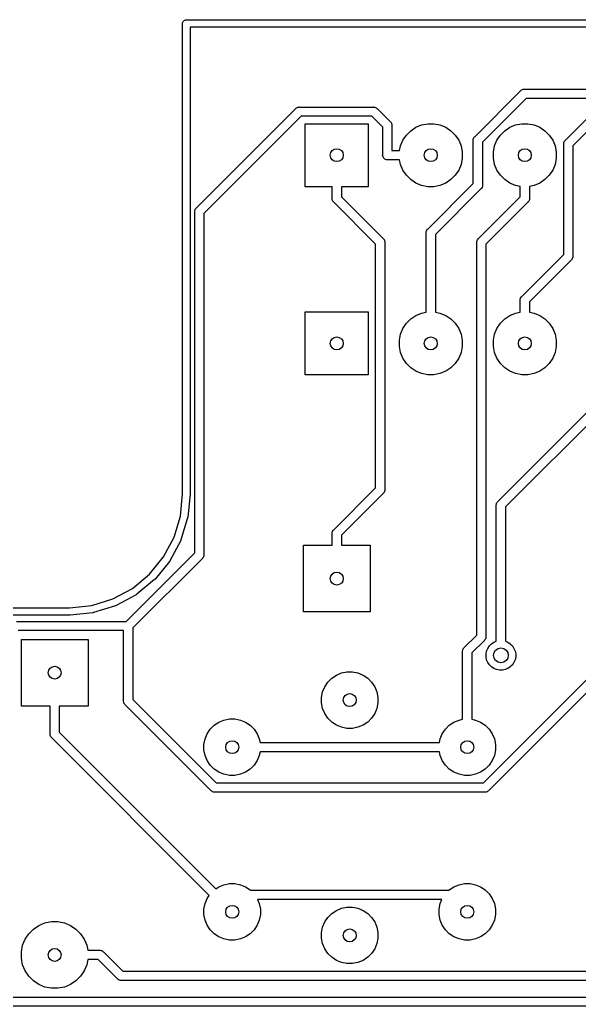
# Model space of a CAD drawing. Extents: x 17 to 176, y -177 to -9.
# Drawn here: x 107.77 to 122.88, y -35.67 to -9.04 of the extents above; entities that cross this region are included whole.
import ezdxf

# ---------------------------------------------------------------- set-up
doc = ezdxf.new("R2010")
doc.units = 0
doc.layers.add('BLACK', color=7, linetype='CONTINUOUS')

msp = doc.modelspace()

# ---------------------------------------------------------------- linework, layer by layer
at = {"layer": 'BLACK', "linetype": 'CONTINUOUS'}
for p, q in [((112.212, -9.0604), (112.23, -9.0512)), ((112.23, -9.0512), (112.248, -9.0455)), ((112.248, -9.0455), (112.263, -9.044)), ((112.263, -9.044), (112.268, -9.0435)), ((112.268, -9.0435), (112.273, -9.044)), ((112.273, -9.044), (126.469, -9.044)), ((112.168, -9.144), (112.169, -9.1244)), ((112.168, -9.1489), (112.168, -9.144)), ((112.168, -21.8391), (112.168, -9.1489)), ((112.169, -9.1244), (112.175, -9.1055)), ((112.175, -9.1055), (112.184, -9.0882)), ((112.184, -9.0882), (112.197, -9.073)), ((112.197, -9.073), (112.212, -9.0604)), ((126.46, -9.244), (112.368, -9.244)), ((112.368, -9.244), (112.368, -21.8489)), ((121.345, -10.9259), (121.369, -10.9187)), ((121.369, -10.9187), (121.387, -10.9169)), ((121.387, -10.9169), (121.393, -10.9163)), ((121.387, -10.9169), (121.387, -10.9169)), ((121.393, -10.9163), (121.4, -10.9169)), ((121.4, -10.9169), (124.671, -10.9169)), ((120.058, -12.2006), (121.301, -10.9578)), ((121.445, -11.1669), (120.267, -12.3451)), ((121.301, -10.9578), (121.305, -10.9531)), ((121.305, -10.9531), (121.314, -10.9457)), ((121.314, -10.9457), (121.324, -10.9375)), ((121.324, -10.9375), (121.345, -10.9259)), ((124.625, -11.1669), (121.445, -11.1669)), ((112.535, -14.1286), (115.223, -11.4405)), ((115.223, -11.4405), (115.226, -11.4358)), ((115.226, -11.4358), (115.231, -11.4319)), ((115.231, -11.4319), (115.246, -11.4202)), ((115.246, -11.4202), (115.267, -11.4086)), ((115.267, -11.4086), (115.291, -11.4014)), ((115.291, -11.4014), (115.309, -11.3996)), ((115.309, -11.3996), (115.315, -11.399)), ((115.309, -11.3996), (115.309, -11.3996)), ((115.315, -11.399), (115.321, -11.3996)), ((115.321, -11.3996), (117.323, -11.3996)), ((117.323, -11.3996), (117.329, -11.399)), ((117.329, -11.399), (117.335, -11.3996)), ((117.335, -11.3996), (117.335, -11.3996)), ((117.335, -11.3996), (117.354, -11.4014)), ((117.354, -11.4014), (117.377, -11.4086)), ((117.377, -11.4086), (117.399, -11.4202)), ((117.399, -11.4202), (117.418, -11.4358)), ((117.418, -11.4358), (117.422, -11.4406)), ((117.422, -11.4406), (117.781, -11.7993)), ((122.503, -12.2992), (123.383, -11.4192)), ((115.367, -11.6496), (112.744, -14.2731)), ((117.278, -11.6496), (115.367, -11.6496)), ((117.572, -11.9438), (117.278, -11.6496)), ((123.528, -11.6283), (122.712, -12.4437)), ((115.482, -13.55), (115.482, -11.85)), ((115.482, -11.85), (117.182, -11.85)), ((117.182, -11.85), (117.182, -13.55)), ((117.572, -12.6939), (117.572, -11.9438)), ((117.781, -11.7993), (117.786, -11.8032)), ((117.786, -11.8032), (117.789, -11.8079)), ((117.789, -11.8079), (117.801, -11.8222)), ((117.801, -11.8222), (117.808, -11.8358)), ((117.808, -11.8358), (117.813, -11.8439)), ((117.813, -11.8439), (117.82, -11.8675)), ((117.82, -11.8675), (117.822, -11.8859)), ((117.822, -11.8859), (117.822, -11.8859)), ((117.822, -11.8859), (117.822, -11.892)), ((117.822, -11.892), (117.822, -11.8981)), ((117.822, -11.8981), (117.822, -12.575)), ((118.33, -12.0398), (118.469, -11.9467)), ((118.469, -11.9467), (118.624, -11.8827)), ((118.624, -11.8827), (118.788, -11.85)), ((118.788, -11.85), (118.956, -11.85)), ((118.956, -11.85), (119.12, -11.8827)), ((119.12, -11.8827), (119.275, -11.9467)), ((119.275, -11.9467), (119.414, -12.0398)), ((120.87, -12.0398), (121.009, -11.9467)), ((121.009, -11.9467), (121.164, -11.8827)), ((121.164, -11.8827), (121.328, -11.85)), ((121.328, -11.85), (121.496, -11.85)), ((121.496, -11.85), (121.66, -11.8827)), ((121.66, -11.8827), (121.815, -11.9467)), ((121.815, -11.9467), (121.954, -12.0398)), ((118.119, -12.2974), (118.212, -12.1582)), ((118.212, -12.1582), (118.33, -12.0398)), ((119.414, -12.0398), (119.532, -12.1582)), ((119.532, -12.1582), (119.625, -12.2974)), ((120.019, -12.2688), (120.026, -12.2452)), ((120.026, -12.2452), (120.038, -12.2235)), ((120.038, -12.2235), (120.053, -12.2045)), ((120.053, -12.2045), (120.058, -12.2006)), ((120.659, -12.2974), (120.752, -12.1582)), ((120.752, -12.1582), (120.87, -12.0398)), ((121.954, -12.0398), (122.072, -12.1582)), ((122.072, -12.1582), (122.165, -12.2974)), ((118.03, -12.575), (118.055, -12.4521)), ((118.055, -12.4521), (118.119, -12.2974)), ((119.625, -12.2974), (119.689, -12.4521)), ((119.689, -12.4521), (119.722, -12.6163)), ((120.016, -12.2933), (120.017, -12.2872)), ((120.017, -12.2994), (120.016, -12.2933)), ((120.017, -12.2872), (120.019, -12.2688)), ((120.017, -12.2872), (120.017, -12.2872)), ((120.017, -13.4679), (120.017, -12.2994)), ((120.267, -12.3451), (120.267, -13.5136)), ((120.562, -12.6163), (120.595, -12.4521)), ((120.595, -12.4521), (120.659, -12.2974)), ((122.165, -12.2974), (122.229, -12.4521)), ((122.229, -12.4521), (122.262, -12.6163)), ((122.462, -12.3919), (122.464, -12.3674)), ((122.462, -12.398), (122.462, -12.3919)), ((122.462, -15.3776), (122.462, -12.398)), ((122.464, -12.3674), (122.471, -12.3438)), ((122.471, -12.3438), (122.483, -12.3221)), ((122.483, -12.3221), (122.495, -12.3079)), ((122.495, -12.3078), (122.498, -12.3031)), ((122.495, -12.3079), (122.495, -12.3078)), ((122.498, -12.3031), (122.503, -12.2992)), ((122.712, -12.4437), (122.712, -15.4233)), ((117.571, -12.7), (117.572, -12.6939)), ((117.574, -12.7245), (117.571, -12.7)), ((117.581, -12.7481), (117.574, -12.7245)), ((117.59, -12.7662), (117.581, -12.7481)), ((117.592, -12.7698), (117.59, -12.7662)), ((117.608, -12.7888), (117.592, -12.7698)), ((117.822, -12.575), (118.03, -12.575)), ((119.722, -12.6163), (119.722, -12.7837)), ((120.562, -12.7837), (120.562, -12.6163)), ((122.262, -12.6163), (122.262, -12.7837)), ((117.627, -12.8044), (117.608, -12.7888)), ((117.649, -12.816), (117.627, -12.8044)), ((117.672, -12.8232), (117.649, -12.816)), ((117.697, -12.8256), (117.672, -12.8232)), ((117.703, -12.825), (117.697, -12.8256)), ((118.03, -12.825), (117.703, -12.825)), ((118.055, -12.9479), (118.03, -12.825)), ((118.119, -13.1026), (118.055, -12.9479)), ((119.689, -12.9479), (119.625, -13.1026)), ((119.722, -12.7837), (119.689, -12.9479)), ((120.595, -12.9479), (120.562, -12.7837)), ((120.659, -13.1026), (120.595, -12.9479)), ((122.229, -12.9479), (122.165, -13.1026)), ((122.262, -12.7837), (122.229, -12.9479)), ((118.212, -13.2418), (118.119, -13.1026)), ((118.33, -13.3602), (118.212, -13.2418)), ((119.532, -13.2418), (119.414, -13.3602)), ((119.625, -13.1026), (119.532, -13.2418)), ((120.752, -13.2418), (120.659, -13.1026)), ((120.87, -13.3602), (120.752, -13.2418)), ((122.072, -13.2418), (121.954, -13.3602)), ((122.165, -13.1026), (122.072, -13.2418)), ((116.207, -13.55), (115.482, -13.55)), ((116.207, -13.8692), (116.207, -13.55)), ((117.182, -13.55), (116.457, -13.55)), ((116.457, -13.55), (116.457, -13.8235)), ((118.469, -13.4533), (118.33, -13.3602)), ((118.624, -13.5173), (118.469, -13.4533)), ((118.788, -13.55), (118.624, -13.5173)), ((118.788, -14.697), (120.017, -13.4679)), ((118.956, -13.55), (118.788, -13.55)), ((119.12, -13.5173), (118.956, -13.55)), ((119.275, -13.4533), (119.12, -13.5173)), ((119.414, -13.3602), (119.275, -13.4533)), ((120.258, -13.5678), (120.246, -13.5895)), ((120.265, -13.5442), (120.258, -13.5678)), ((120.267, -13.5258), (120.265, -13.5442)), ((120.267, -13.5136), (120.268, -13.5197)), ((120.268, -13.5197), (120.267, -13.5258)), ((120.267, -13.5258), (120.267, -13.5258)), ((121.009, -13.4533), (120.87, -13.3602)), ((121.164, -13.5173), (121.009, -13.4533)), ((121.287, -13.5418), (121.164, -13.5173)), ((121.287, -13.8235), (121.287, -13.5418)), ((121.66, -13.5173), (121.537, -13.5418)), ((121.537, -13.5418), (121.537, -13.8692)), ((121.815, -13.4533), (121.66, -13.5173)), ((121.954, -13.3602), (121.815, -13.4533)), ((116.457, -13.8235), (117.591, -14.9579)), ((120.226, -13.6124), (118.997, -14.8415)), ((120.153, -14.9579), (121.287, -13.8235)), ((120.231, -13.6085), (120.226, -13.6124)), ((120.235, -13.6038), (120.231, -13.6085)), ((120.246, -13.5895), (120.235, -13.6038)), ((120.235, -13.6038), (120.235, -13.6038)), ((116.206, -13.8753), (116.207, -13.8692)), ((116.209, -13.8998), (116.206, -13.8753)), ((116.216, -13.9234), (116.209, -13.8998)), ((116.228, -13.9451), (116.216, -13.9234)), ((116.239, -13.9593), (116.228, -13.9451)), ((116.243, -13.9641), (116.239, -13.9593)), ((116.248, -13.968), (116.243, -13.9641)), ((117.382, -15.1024), (116.248, -13.968)), ((121.496, -13.968), (120.362, -15.1024)), ((121.501, -13.9641), (121.496, -13.968)), ((121.505, -13.9594), (121.501, -13.9641)), ((121.516, -13.9451), (121.505, -13.9594)), ((121.505, -13.9594), (121.505, -13.9594)), ((121.518, -13.9415), (121.516, -13.9451)), ((121.528, -13.9234), (121.518, -13.9415)), ((121.535, -13.8998), (121.528, -13.9234)), ((121.537, -13.8814), (121.535, -13.8998)), ((121.537, -13.8692), (121.538, -13.8753)), ((121.538, -13.8753), (121.537, -13.8814)), ((121.537, -13.8814), (121.537, -13.8814)), ((112.493, -14.2213), (112.494, -14.2152)), ((112.494, -14.2274), (112.493, -14.2213)), ((112.494, -14.2152), (112.495, -14.1968)), ((112.494, -14.2152), (112.494, -14.2152)), ((112.494, -23.4388), (112.494, -14.2274)), ((112.495, -14.1968), (112.503, -14.1732)), ((112.503, -14.1732), (112.514, -14.1515)), ((112.514, -14.1515), (112.53, -14.1325)), ((112.53, -14.1325), (112.535, -14.1286)), ((112.744, -14.2731), (112.744, -23.4845)), ((118.746, -14.7897), (118.747, -14.7836)), ((118.747, -14.7958), (118.746, -14.7897)), ((118.747, -14.7836), (118.749, -14.7652)), ((118.747, -14.7836), (118.747, -14.7836)), ((118.747, -16.9382), (118.747, -14.7958)), ((118.749, -14.7652), (118.756, -14.7416)), ((118.756, -14.7416), (118.768, -14.7199)), ((118.768, -14.7199), (118.783, -14.7009)), ((118.783, -14.7009), (118.788, -14.697)), ((118.997, -14.8415), (118.997, -16.9382)), ((117.382, -21.6776), (117.382, -15.1024)), ((117.591, -14.9579), (117.596, -14.9618)), ((117.596, -14.9618), (117.6, -14.9665)), ((117.6, -14.9665), (117.6, -14.9665)), ((117.6, -14.9665), (117.61, -14.9783)), ((117.61, -14.9783), (117.612, -14.9808)), ((117.612, -14.9808), (117.623, -15.0025)), ((117.623, -15.0025), (117.63, -15.0261)), ((117.63, -15.0261), (117.632, -15.0445)), ((117.632, -15.0445), (117.632, -15.0445)), ((117.632, -15.0445), (117.633, -15.0506)), ((117.633, -15.0506), (117.632, -15.0567)), ((117.632, -15.0567), (117.632, -21.7233)), ((120.111, -15.0506), (120.112, -15.0445)), ((120.112, -15.0567), (120.111, -15.0506)), ((120.112, -15.0445), (120.114, -15.0261)), ((120.112, -15.0445), (120.112, -15.0445)), ((120.112, -25.6539), (120.112, -15.0567)), ((120.114, -15.0261), (120.121, -15.0025)), ((120.121, -15.0025), (120.132, -14.9808)), ((120.132, -14.9808), (120.148, -14.9618)), ((120.148, -14.9618), (120.153, -14.9579)), ((120.362, -15.1024), (120.362, -25.6996)), ((121.328, -16.512), (122.462, -15.3776)), ((122.712, -15.4355), (122.71, -15.4539)), ((122.712, -15.4233), (122.713, -15.4294)), ((122.713, -15.4294), (122.712, -15.4355)), ((122.712, -15.4355), (122.712, -15.4355)), ((122.671, -15.5221), (121.537, -16.6565)), ((122.676, -15.5182), (122.671, -15.5221)), ((122.68, -15.5135), (122.676, -15.5182)), ((122.692, -15.4992), (122.68, -15.5135)), ((122.68, -15.5135), (122.68, -15.5135)), ((122.703, -15.4775), (122.692, -15.4992)), ((122.71, -15.4539), (122.703, -15.4775)), ((122.703, -15.4775), (122.703, -15.4775)), ((121.286, -16.6047), (121.289, -16.5802)), ((121.287, -16.6108), (121.286, -16.6047)), ((121.287, -16.9382), (121.287, -16.6108)), ((121.289, -16.5802), (121.296, -16.5566)), ((121.296, -16.5566), (121.308, -16.5349)), ((121.308, -16.5349), (121.319, -16.5206)), ((121.319, -16.5206), (121.323, -16.5159)), ((121.319, -16.5206), (121.319, -16.5206)), ((121.323, -16.5159), (121.328, -16.512)), ((121.537, -16.6565), (121.537, -16.9382)), ((115.482, -18.63), (115.482, -16.93)), ((115.482, -16.93), (117.182, -16.93)), ((117.182, -16.93), (117.182, -18.63)), ((118.33, -17.1198), (118.469, -17.0267)), ((118.469, -17.0267), (118.624, -16.9627)), ((118.624, -16.9627), (118.747, -16.9382)), ((118.997, -16.9382), (119.12, -16.9627)), ((119.12, -16.9627), (119.275, -17.0267)), ((119.275, -17.0267), (119.414, -17.1198)), ((120.87, -17.1198), (121.009, -17.0267)), ((121.009, -17.0267), (121.164, -16.9627)), ((121.164, -16.9627), (121.287, -16.9382)), ((121.537, -16.9382), (121.66, -16.9627)), ((121.66, -16.9627), (121.815, -17.0267)), ((121.815, -17.0267), (121.954, -17.1198)), ((118.119, -17.3774), (118.212, -17.2382)), ((118.212, -17.2382), (118.33, -17.1198)), ((119.414, -17.1198), (119.532, -17.2382)), ((119.532, -17.2382), (119.625, -17.3774)), ((120.659, -17.3774), (120.752, -17.2382)), ((120.752, -17.2382), (120.87, -17.1198)), ((121.954, -17.1198), (122.072, -17.2382)), ((122.072, -17.2382), (122.165, -17.3774)), ((118.022, -17.6963), (118.055, -17.5321)), ((118.055, -17.5321), (118.119, -17.3774)), ((119.625, -17.3774), (119.689, -17.5321)), ((119.689, -17.5321), (119.722, -17.6963)), ((120.562, -17.6963), (120.595, -17.5321)), ((120.595, -17.5321), (120.659, -17.3774)), ((122.165, -17.3774), (122.229, -17.5321)), ((122.229, -17.5321), (122.262, -17.6963)), ((118.022, -17.8637), (118.022, -17.6963)), ((119.722, -17.6963), (119.722, -17.8637)), ((120.562, -17.8637), (120.562, -17.6963)), ((122.262, -17.6963), (122.262, -17.8637)), ((118.055, -18.0279), (118.022, -17.8637)), ((118.119, -18.1826), (118.055, -18.0279)), ((119.689, -18.0279), (119.625, -18.1826)), ((119.722, -17.8637), (119.689, -18.0279)), ((120.595, -18.0279), (120.562, -17.8637)), ((120.659, -18.1826), (120.595, -18.0279)), ((122.229, -18.0279), (122.165, -18.1826)), ((122.262, -17.8637), (122.229, -18.0279)), ((118.212, -18.3218), (118.119, -18.1826)), ((118.33, -18.4402), (118.212, -18.3218)), ((119.532, -18.3218), (119.414, -18.4402)), ((119.625, -18.1826), (119.532, -18.3218)), ((120.752, -18.3218), (120.659, -18.1826)), ((120.87, -18.4402), (120.752, -18.3218)), ((122.072, -18.3218), (121.954, -18.4402)), ((122.165, -18.1826), (122.072, -18.3218)), ((117.182, -18.63), (115.482, -18.63)), ((118.469, -18.5333), (118.33, -18.4402)), ((118.624, -18.5973), (118.469, -18.5333)), ((118.788, -18.63), (118.624, -18.5973)), ((118.956, -18.63), (118.788, -18.63)), ((119.12, -18.5973), (118.956, -18.63)), ((119.275, -18.5333), (119.12, -18.5973)), ((119.414, -18.4402), (119.275, -18.5333)), ((121.009, -18.5333), (120.87, -18.4402)), ((121.164, -18.5973), (121.009, -18.5333)), ((121.328, -18.63), (121.164, -18.5973)), ((121.496, -18.63), (121.328, -18.63)), ((121.66, -18.5973), (121.496, -18.63)), ((121.815, -18.5333), (121.66, -18.5973)), ((121.954, -18.4402), (121.815, -18.5333)), ((120.681, -22.0496), (123.827, -18.9035)), ((124.036, -19.048), (120.89, -22.1941)), ((116.248, -22.812), (117.382, -21.6776)), ((117.591, -21.8221), (116.457, -22.9565)), ((117.596, -21.8182), (117.591, -21.8221)), ((117.6, -21.8135), (117.596, -21.8182)), ((117.612, -21.7992), (117.6, -21.8135)), ((117.6, -21.8135), (117.6, -21.8135)), ((117.614, -21.7947), (117.612, -21.7992)), ((117.623, -21.7775), (117.614, -21.7947)), ((117.63, -21.7539), (117.623, -21.7775)), ((117.632, -21.7355), (117.63, -21.7539)), ((117.632, -21.7233), (117.633, -21.7294)), ((117.633, -21.7294), (117.632, -21.7355)), ((117.632, -21.7355), (117.632, -21.7355)), ((120.293, -29.6434), (128.302, -21.6341)), ((112.109, -22.4412), (112.168, -21.8391)), ((112.368, -21.8538), (112.307, -22.4705)), ((112.368, -21.8489), (112.368, -21.8537)), ((112.368, -21.8537), (112.368, -21.8538)), ((128.446, -21.8432), (120.437, -29.8524)), ((120.642, -22.1178), (120.649, -22.0942)), ((120.649, -22.0942), (120.661, -22.0725)), ((120.661, -22.0725), (120.672, -22.0582)), ((120.672, -22.0582), (120.676, -22.0535)), ((120.672, -22.0582), (120.672, -22.0582)), ((120.676, -22.0535), (120.681, -22.0496)), ((120.639, -22.1423), (120.642, -22.1178)), ((120.64, -22.1484), (120.639, -22.1423)), ((120.64, -25.8219), (120.64, -22.1484)), ((120.89, -22.1941), (120.89, -25.8219)), ((111.936, -23.0156), (112.109, -22.4412)), ((112.303, -22.4896), (112.124, -23.0828)), ((112.305, -22.4807), (112.303, -22.4896)), ((112.307, -22.4718), (112.305, -22.4807)), ((112.307, -22.4705), (112.307, -22.4718)), ((116.206, -22.9047), (116.209, -22.8802)), ((116.209, -22.8802), (116.216, -22.8566)), ((116.216, -22.8566), (116.228, -22.8349)), ((116.228, -22.8349), (116.239, -22.8207)), ((116.239, -22.8206), (116.243, -22.8159)), ((116.239, -22.8207), (116.239, -22.8206)), ((116.243, -22.8159), (116.248, -22.812)), ((111.654, -23.5454), (111.936, -23.0156)), ((112.117, -23.1008), (111.826, -23.648)), ((112.12, -23.0925), (112.117, -23.1008)), ((112.124, -23.0841), (112.12, -23.0925)), ((112.124, -23.0828), (112.124, -23.0841)), ((116.207, -22.9108), (116.206, -22.9047)), ((116.207, -23.23), (116.207, -22.9108)), ((116.457, -22.9565), (116.457, -23.23)), ((115.432, -25.03), (115.432, -23.23)), ((115.432, -23.23), (116.207, -23.23)), ((116.457, -23.23), (117.232, -23.23)), ((117.232, -23.23), (117.232, -25.03)), ((110.647, -25.2851), (112.494, -23.4388)), ((112.703, -23.5833), (110.824, -25.4619)), ((111.275, -24.0104), (111.654, -23.5454)), ((111.815, -23.6642), (111.423, -24.1444)), ((111.82, -23.6567), (111.815, -23.6642)), ((111.825, -23.6492), (111.82, -23.6567)), ((111.826, -23.648), (111.825, -23.6492)), ((111.826, -23.648), (111.826, -23.648)), ((111.826, -23.648), (111.826, -23.648)), ((112.707, -23.5794), (112.703, -23.5833)), ((112.716, -23.569), (112.707, -23.5794)), ((112.723, -23.5604), (112.716, -23.569)), ((112.735, -23.5387), (112.723, -23.5604)), ((112.742, -23.5151), (112.735, -23.5387)), ((112.744, -23.4967), (112.742, -23.5151)), ((112.744, -23.4845), (112.744, -23.4906)), ((112.744, -23.4906), (112.744, -23.4967)), ((112.744, -23.4967), (112.744, -23.4967)), ((110.812, -24.3929), (111.275, -24.0104)), ((111.41, -24.1583), (110.932, -24.5532)), ((111.416, -24.1518), (111.41, -24.1583)), ((111.422, -24.1455), (111.416, -24.1518)), ((111.423, -24.1444), (111.422, -24.1455)), ((111.423, -24.1444), (111.423, -24.1444)), ((111.423, -24.1444), (111.423, -24.1444)), ((110.284, -24.6783), (110.812, -24.3929)), ((109.711, -24.8557), (110.284, -24.6783)), ((110.916, -24.5642), (110.371, -24.8589)), ((110.924, -24.5591), (110.916, -24.5642)), ((110.931, -24.5541), (110.924, -24.5591)), ((110.932, -24.5533), (110.931, -24.5541)), ((110.932, -24.5532), (110.932, -24.5532)), ((110.932, -24.5532), (110.932, -24.5533)), ((83.6979, -24.919), (109.093, -24.919)), ((109.093, -24.919), (109.11, -24.9189)), ((109.11, -24.9189), (109.711, -24.8557)), ((110.353, -24.8664), (109.761, -25.0497)), ((110.361, -24.8629), (110.353, -24.8664)), ((110.37, -24.8595), (110.361, -24.8629)), ((110.371, -24.8589), (110.37, -24.8595)), ((117.232, -25.03), (115.432, -25.03)), ((109.098, -25.119), (83.6881, -25.119)), ((107.678, -25.2851), (110.647, -25.2851)), ((109.116, -25.1189), (109.098, -25.119)), ((109.098, -25.119), (109.098, -25.119)), ((109.12, -25.1185), (109.116, -25.1189)), ((109.124, -25.1185), (109.12, -25.1185)), ((109.126, -25.1184), (109.124, -25.1185)), ((109.742, -25.0536), (109.126, -25.1184)), ((109.751, -25.0518), (109.742, -25.0536)), ((109.76, -25.0501), (109.751, -25.0518)), ((109.761, -25.0497), (109.76, -25.0501)), ((110.574, -25.5351), (107.723, -25.5351)), ((110.574, -27.4379), (110.574, -25.5351)), ((110.824, -25.4619), (110.824, -27.3922)), ((107.812, -27.57), (107.812, -25.77)), ((107.812, -25.77), (109.612, -25.77)), ((109.612, -25.77), (109.612, -27.57)), ((119.773, -25.9927), (120.112, -25.6539)), ((120.321, -25.7984), (119.982, -26.1372)), ((120.326, -25.7945), (120.321, -25.7984)), ((120.333, -25.7851), (120.326, -25.7945)), ((120.341, -25.7755), (120.333, -25.7851)), ((120.353, -25.7538), (120.341, -25.7755)), ((120.356, -25.7429), (120.353, -25.7538)), ((120.36, -25.7302), (120.356, -25.7429)), ((120.362, -25.7118), (120.36, -25.7302)), ((120.362, -25.6996), (120.362, -25.7057)), ((120.362, -25.7057), (120.362, -25.7118)), ((120.362, -25.7118), (120.362, -25.7118)), ((120.576, -25.8486), (120.64, -25.8219)), ((120.89, -25.8219), (120.954, -25.8486)), ((119.731, -26.0854), (119.732, -26.0793)), ((119.732, -26.0915), (119.731, -26.0854)), ((119.732, -26.0793), (119.734, -26.0609)), ((119.732, -26.0793), (119.732, -26.0793)), ((119.732, -27.9289), (119.732, -26.0915)), ((119.734, -26.0609), (119.741, -26.0373)), ((119.741, -26.0373), (119.753, -26.0156)), ((119.753, -26.0156), (119.768, -25.9966)), ((119.768, -25.9966), (119.773, -25.9927)), ((120.365, -26.1637), (120.38, -26.0864)), ((120.38, -26.0864), (120.411, -26.0136)), ((120.411, -26.0136), (120.454, -25.9481)), ((120.454, -25.9481), (120.51, -25.8924)), ((120.51, -25.8924), (120.576, -25.8486)), ((120.954, -25.8486), (121.02, -25.8924)), ((121.02, -25.8924), (121.076, -25.9481)), ((121.076, -25.9481), (121.119, -26.0136)), ((121.119, -26.0136), (121.15, -26.0864)), ((121.15, -26.0864), (121.165, -26.1637)), ((119.982, -26.1372), (119.982, -27.9289)), ((120.365, -26.2425), (120.365, -26.1637)), ((120.38, -26.3198), (120.365, -26.2425)), ((120.411, -26.3926), (120.38, -26.3198)), ((121.15, -26.3198), (121.119, -26.3926)), ((121.165, -26.2425), (121.15, -26.3198)), ((121.165, -26.1637), (121.165, -26.2425)), ((120.454, -26.4581), (120.411, -26.3926)), ((120.51, -26.5138), (120.454, -26.4581)), ((120.576, -26.5576), (120.51, -26.5138)), ((120.648, -26.5877), (120.576, -26.5576)), ((120.726, -26.6031), (120.648, -26.5877)), ((120.804, -26.6031), (120.726, -26.6031)), ((120.882, -26.5877), (120.804, -26.6031)), ((120.954, -26.5576), (120.882, -26.5877)), ((121.02, -26.5138), (120.954, -26.5576)), ((121.076, -26.4581), (121.02, -26.5138)), ((121.119, -26.3926), (121.076, -26.4581)), ((116.09, -26.9253), (116.196, -26.8191)), ((116.196, -26.8191), (116.321, -26.7357)), ((116.321, -26.7357), (116.46, -26.6783)), ((116.46, -26.6783), (116.607, -26.649)), ((116.607, -26.649), (116.757, -26.649)), ((116.757, -26.649), (116.904, -26.6783)), ((116.904, -26.6783), (117.043, -26.7357)), ((117.043, -26.7357), (117.168, -26.8191)), ((117.168, -26.8191), (117.274, -26.9253)), ((115.949, -27.1887), (116.007, -27.0501)), ((116.007, -27.0501), (116.09, -26.9253)), ((117.274, -26.9253), (117.357, -27.0501)), ((117.357, -27.0501), (117.415, -27.1887)), ((110.824, -27.3922), (113.075, -29.6434)), ((115.92, -27.336), (115.949, -27.1887)), ((115.92, -27.486), (115.92, -27.336)), ((117.415, -27.1887), (117.444, -27.336)), ((117.444, -27.336), (117.444, -27.486)), ((108.587, -27.57), (107.812, -27.57)), ((108.587, -28.3249), (108.587, -27.57)), ((109.612, -27.57), (108.837, -27.57)), ((108.837, -27.57), (108.837, -28.2792)), ((110.573, -27.444), (110.574, -27.4379)), ((110.576, -27.4685), (110.573, -27.444)), ((110.583, -27.4921), (110.576, -27.4685)), ((110.595, -27.5138), (110.583, -27.4921)), ((110.606, -27.5281), (110.595, -27.5138)), ((110.61, -27.5328), (110.606, -27.5281)), ((110.615, -27.5367), (110.61, -27.5328)), ((112.931, -29.8525), (110.615, -27.5367)), ((115.949, -27.6333), (115.92, -27.486)), ((116.007, -27.7719), (115.949, -27.6333)), ((117.415, -27.6333), (117.357, -27.7719)), ((117.444, -27.486), (117.415, -27.6333)), ((113.146, -28.0057), (113.285, -27.9483)), ((113.285, -27.9483), (113.432, -27.919)), ((113.432, -27.919), (113.582, -27.919)), ((113.582, -27.919), (113.729, -27.9483)), ((113.729, -27.9483), (113.868, -28.0057)), ((116.09, -27.8967), (116.007, -27.7719)), ((116.196, -28.0029), (116.09, -27.8967)), ((117.274, -27.8967), (117.168, -28.0029)), ((117.357, -27.7719), (117.274, -27.8967)), ((119.496, -28.0057), (119.635, -27.9483)), ((119.635, -27.9483), (119.732, -27.9289)), ((119.982, -27.9289), (120.079, -27.9483)), ((120.079, -27.9483), (120.218, -28.0057)), ((112.832, -28.3201), (112.915, -28.1953)), ((112.915, -28.1953), (113.021, -28.0891)), ((113.021, -28.0891), (113.146, -28.0057)), ((113.868, -28.0057), (113.993, -28.0891)), ((113.993, -28.0891), (114.099, -28.1953)), ((114.099, -28.1953), (114.182, -28.3201)), ((116.321, -28.0863), (116.196, -28.0029)), ((116.46, -28.1437), (116.321, -28.0863)), ((116.607, -28.173), (116.46, -28.1437)), ((116.757, -28.173), (116.607, -28.173)), ((116.904, -28.1437), (116.757, -28.173)), ((117.043, -28.0863), (116.904, -28.1437)), ((117.168, -28.0029), (117.043, -28.0863)), ((119.182, -28.3201), (119.265, -28.1953)), ((119.265, -28.1953), (119.371, -28.0891)), ((119.371, -28.0891), (119.496, -28.0057)), ((120.218, -28.0057), (120.343, -28.0891)), ((120.343, -28.0891), (120.449, -28.1953)), ((120.449, -28.1953), (120.532, -28.3201)), ((108.586, -28.331), (108.587, -28.3249)), ((108.587, -28.3371), (108.586, -28.331)), ((108.589, -28.3555), (108.587, -28.3371)), ((108.587, -28.3371), (108.587, -28.3371)), ((108.596, -28.3791), (108.589, -28.3555)), ((108.608, -28.4008), (108.596, -28.3791)), ((108.623, -28.4198), (108.608, -28.4008)), ((108.628, -28.4237), (108.623, -28.4198)), ((112.887, -32.6826), (108.628, -28.4237)), ((108.837, -28.2792), (113.064, -32.5058)), ((112.745, -28.6059), (112.774, -28.4587)), ((112.774, -28.4587), (112.832, -28.3201)), ((114.182, -28.3201), (114.24, -28.4587)), ((114.24, -28.4587), (114.259, -28.556)), ((119.105, -28.556), (119.124, -28.4587)), ((119.124, -28.4587), (119.182, -28.3201)), ((120.532, -28.3201), (120.59, -28.4587)), ((120.59, -28.4587), (120.619, -28.6059)), ((112.745, -28.756), (112.745, -28.6059)), ((112.774, -28.9033), (112.745, -28.756)), ((114.259, -28.556), (119.105, -28.556)), ((120.619, -28.756), (120.59, -28.9033)), ((120.619, -28.6059), (120.619, -28.756)), ((112.832, -29.0419), (112.774, -28.9033)), ((114.24, -28.9033), (114.182, -29.0419)), ((114.259, -28.806), (114.24, -28.9033)), ((119.105, -28.806), (114.259, -28.806)), ((119.124, -28.9033), (119.105, -28.806)), ((119.182, -29.0419), (119.124, -28.9033)), ((120.59, -28.9033), (120.532, -29.0419)), ((112.915, -29.1667), (112.832, -29.0419)), ((113.021, -29.2729), (112.915, -29.1667)), ((113.146, -29.3563), (113.021, -29.2729)), ((113.993, -29.2729), (113.868, -29.3563)), ((114.099, -29.1667), (113.993, -29.2729)), ((114.182, -29.0419), (114.099, -29.1667)), ((119.265, -29.1667), (119.182, -29.0419)), ((119.371, -29.2729), (119.265, -29.1667)), ((119.496, -29.3563), (119.371, -29.2729)), ((120.343, -29.2729), (120.218, -29.3563)), ((120.449, -29.1667), (120.343, -29.2729)), ((120.532, -29.0419), (120.449, -29.1667)), ((113.285, -29.4137), (113.146, -29.3563)), ((113.432, -29.443), (113.285, -29.4137)), ((113.582, -29.443), (113.432, -29.443)), ((113.729, -29.4137), (113.582, -29.443)), ((113.868, -29.3563), (113.729, -29.4137)), ((119.635, -29.4137), (119.496, -29.3563)), ((119.782, -29.443), (119.635, -29.4137)), ((119.932, -29.443), (119.782, -29.443)), ((120.079, -29.4137), (119.932, -29.443)), ((120.218, -29.3563), (120.079, -29.4137)), ((113.075, -29.6434), (120.293, -29.6434)), ((112.935, -29.8572), (112.931, -29.8525)), ((112.939, -29.8611), (112.935, -29.8572)), ((112.954, -29.8728), (112.939, -29.8611)), ((112.971, -29.8818), (112.954, -29.8728)), ((112.975, -29.8844), (112.971, -29.8818)), ((112.999, -29.8916), (112.975, -29.8844)), ((113.017, -29.8934), (112.999, -29.8916)), ((113.023, -29.894), (113.017, -29.8934)), ((113.017, -29.8934), (113.017, -29.8934)), ((113.03, -29.8934), (113.023, -29.894)), ((120.338, -29.8934), (113.03, -29.8934)), ((120.344, -29.894), (120.338, -29.8934)), ((120.351, -29.8934), (120.344, -29.894)), ((120.369, -29.8916), (120.351, -29.8934)), ((120.351, -29.8934), (120.351, -29.8934)), ((120.393, -29.8844), (120.369, -29.8916)), ((120.414, -29.8728), (120.393, -29.8844)), ((120.433, -29.8572), (120.414, -29.8728)), ((120.437, -29.8524), (120.433, -29.8572)), ((113.064, -32.5058), (113.146, -32.4507)), ((113.146, -32.4507), (113.285, -32.3933)), ((113.285, -32.3933), (113.432, -32.364)), ((113.432, -32.364), (113.582, -32.364)), ((113.582, -32.364), (113.729, -32.3933)), ((113.729, -32.3933), (113.868, -32.4507)), ((113.868, -32.4507), (113.993, -32.5341)), ((119.371, -32.5341), (119.496, -32.4507)), ((119.496, -32.4507), (119.635, -32.3933)), ((119.635, -32.3933), (119.782, -32.364)), ((119.782, -32.364), (119.932, -32.364)), ((119.932, -32.364), (120.079, -32.3933)), ((120.079, -32.3933), (120.218, -32.4507)), ((120.218, -32.4507), (120.343, -32.5341)), ((112.832, -32.7651), (112.887, -32.6826)), ((113.993, -32.5341), (113.999, -32.54)), ((113.999, -32.54), (119.365, -32.54)), ((119.365, -32.54), (119.371, -32.5341)), ((120.343, -32.5341), (120.449, -32.6403)), ((120.449, -32.6403), (120.532, -32.7651)), ((112.745, -33.051), (112.774, -32.9037)), ((112.774, -32.9037), (112.832, -32.7651)), ((119.171, -32.79), (114.193, -32.79)), ((114.193, -32.79), (114.24, -32.9037)), ((114.24, -32.9037), (114.269, -33.051)), ((116.46, -33.0283), (116.607, -32.999)), ((116.607, -32.999), (116.757, -32.999)), ((116.757, -32.999), (116.904, -33.0283)), ((119.095, -33.051), (119.124, -32.9037)), ((119.124, -32.9037), (119.171, -32.79)), ((120.532, -32.7651), (120.59, -32.9037)), ((120.59, -32.9037), (120.619, -33.051)), ((112.745, -33.201), (112.745, -33.051)), ((112.774, -33.3483), (112.745, -33.201)), ((114.269, -33.201), (114.24, -33.3483)), ((114.269, -33.051), (114.269, -33.201)), ((116.007, -33.4001), (116.09, -33.2753)), ((116.09, -33.2753), (116.196, -33.1691)), ((116.196, -33.1691), (116.321, -33.0857)), ((116.321, -33.0857), (116.46, -33.0283)), ((116.904, -33.0283), (117.043, -33.0857)), ((117.043, -33.0857), (117.168, -33.1691)), ((117.168, -33.1691), (117.274, -33.2753)), ((117.274, -33.2753), (117.357, -33.4001)), ((119.095, -33.201), (119.095, -33.051)), ((119.124, -33.3483), (119.095, -33.201)), ((120.619, -33.201), (120.59, -33.3483)), ((120.619, -33.051), (120.619, -33.201)), ((108.138, -33.5909), (108.286, -33.4924)), ((108.286, -33.4924), (108.449, -33.4246)), ((108.449, -33.4246), (108.623, -33.39)), ((108.623, -33.39), (108.801, -33.39)), ((108.801, -33.39), (108.975, -33.4246)), ((108.975, -33.4246), (109.138, -33.4924)), ((109.138, -33.4924), (109.286, -33.5909)), ((112.832, -33.4869), (112.774, -33.3483)), ((112.915, -33.6117), (112.832, -33.4869)), ((114.182, -33.4869), (114.099, -33.6117)), ((114.24, -33.3483), (114.182, -33.4869)), ((115.92, -33.6859), (115.949, -33.5387)), ((115.949, -33.5387), (116.007, -33.4001)), ((117.357, -33.4001), (117.415, -33.5387)), ((117.415, -33.5387), (117.444, -33.6859)), ((119.182, -33.4869), (119.124, -33.3483)), ((119.265, -33.6117), (119.182, -33.4869)), ((120.532, -33.4869), (120.449, -33.6117)), ((120.59, -33.3483), (120.532, -33.4869)), ((107.914, -33.8637), (108.013, -33.7163)), ((108.013, -33.7163), (108.138, -33.5909)), ((109.286, -33.5909), (109.411, -33.7163)), ((109.411, -33.7163), (109.51, -33.8637)), ((113.021, -33.7179), (112.915, -33.6117)), ((113.146, -33.8013), (113.021, -33.7179)), ((113.285, -33.8587), (113.146, -33.8013)), ((113.868, -33.8013), (113.729, -33.8587)), ((113.993, -33.7179), (113.868, -33.8013)), ((114.099, -33.6117), (113.993, -33.7179)), ((115.92, -33.8361), (115.92, -33.6859)), ((117.444, -33.6859), (117.444, -33.8361)), ((119.371, -33.7179), (119.265, -33.6117)), ((119.496, -33.8013), (119.371, -33.7179)), ((119.635, -33.8587), (119.496, -33.8013)), ((120.218, -33.8013), (120.079, -33.8587)), ((120.343, -33.7179), (120.218, -33.8013)), ((120.449, -33.6117), (120.343, -33.7179)), ((107.812, -34.2014), (107.847, -34.0275)), ((107.847, -34.0275), (107.914, -33.8637)), ((109.51, -33.8637), (109.577, -34.0275)), ((109.577, -34.0275), (109.605, -34.165)), ((113.432, -33.888), (113.285, -33.8587)), ((113.582, -33.888), (113.432, -33.888)), ((113.729, -33.8587), (113.582, -33.888)), ((115.949, -33.9833), (115.92, -33.8361)), ((116.007, -34.1219), (115.949, -33.9833)), ((117.415, -33.9833), (117.357, -34.1219)), ((117.444, -33.8361), (117.415, -33.9833)), ((119.782, -33.888), (119.635, -33.8587)), ((119.932, -33.888), (119.782, -33.888)), ((120.079, -33.8587), (119.932, -33.888)), ((107.812, -34.3786), (107.812, -34.2014)), ((109.605, -34.165), (109.931, -34.165)), ((109.931, -34.165), (109.937, -34.1644)), ((109.937, -34.1644), (109.943, -34.165)), ((109.943, -34.165), (109.943, -34.165)), ((109.943, -34.165), (109.962, -34.1668)), ((109.962, -34.1668), (109.985, -34.174)), ((109.985, -34.174), (110.007, -34.1856)), ((110.007, -34.1856), (110.026, -34.2012)), ((110.026, -34.2012), (110.03, -34.206)), ((110.03, -34.206), (110.55, -34.7263)), ((116.09, -34.2467), (116.007, -34.1219)), ((116.196, -34.3529), (116.09, -34.2467)), ((116.321, -34.4363), (116.196, -34.3529)), ((117.168, -34.3529), (117.043, -34.4363)), ((117.274, -34.2467), (117.168, -34.3529)), ((117.357, -34.1219), (117.274, -34.2467)), ((107.847, -34.5525), (107.812, -34.3786)), ((107.914, -34.7163), (107.847, -34.5525)), ((109.577, -34.5525), (109.51, -34.7163)), ((109.605, -34.415), (109.577, -34.5525)), ((109.886, -34.415), (109.605, -34.415)), ((110.406, -34.9354), (109.886, -34.415)), ((116.46, -34.4937), (116.321, -34.4363)), ((116.607, -34.523), (116.46, -34.4937)), ((116.757, -34.523), (116.607, -34.523)), ((116.904, -34.4937), (116.757, -34.523)), ((117.043, -34.4363), (116.904, -34.4937)), ((108.013, -34.8637), (107.914, -34.7163)), ((108.138, -34.9891), (108.013, -34.8637)), ((109.411, -34.8637), (109.286, -34.9891)), ((109.51, -34.7163), (109.411, -34.8637)), ((110.55, -34.7263), (125.924, -34.7263)), ((108.286, -35.0876), (108.138, -34.9891)), ((108.449, -35.1554), (108.286, -35.0876)), ((109.138, -35.0876), (108.975, -35.1554)), ((109.286, -34.9891), (109.138, -35.0876)), ((110.41, -34.9401), (110.406, -34.9354)), ((110.415, -34.944), (110.41, -34.9401)), ((110.429, -34.9557), (110.415, -34.944)), ((110.415, -34.944), (110.415, -34.944)), ((110.451, -34.9673), (110.429, -34.9557)), ((110.474, -34.9745), (110.451, -34.9673)), ((110.492, -34.9763), (110.474, -34.9745)), ((110.499, -34.9769), (110.492, -34.9763)), ((110.492, -34.9763), (110.492, -34.9763)), ((110.505, -34.9763), (110.499, -34.9769)), ((125.969, -34.9763), (110.505, -34.9763)), ((108.623, -35.19), (108.449, -35.1554)), ((108.801, -35.19), (108.623, -35.19)), ((108.975, -35.1554), (108.801, -35.19)), ((137.322, -35.675), (99.7868, -35.675)), ((99.8325, -35.425), (137.277, -35.425))]:
    msp.add_line(p, q, dxfattribs=at)
at = {"layer": 'BLACK'}
for centre, radius in [((116.332, -12.7), 0.175), ((116.332, -12.7), 0.175), ((118.872, -12.7), 0.175), ((118.872, -12.7), 0.175), ((121.412, -12.7), 0.175), ((121.412, -12.7), 0.175), ((116.332, -17.78), 0.175), ((116.332, -17.78), 0.175), ((118.872, -17.78), 0.175), ((118.872, -17.78), 0.175), ((121.412, -17.78), 0.175), ((121.412, -17.78), 0.175), ((116.332, -24.13), 0.175), ((116.332, -24.13), 0.175), ((120.765, -26.2031), 0.2), ((108.712, -26.67), 0.175), ((108.712, -26.67), 0.175), ((116.682, -27.411), 0.175), ((116.682, -27.411), 0.175), ((113.507, -28.681), 0.175), ((113.507, -28.681), 0.175), ((119.857, -28.681), 0.175), ((119.857, -28.681), 0.175), ((113.507, -33.126), 0.175), ((113.507, -33.126), 0.175), ((119.857, -33.126), 0.175), ((119.857, -33.126), 0.175), ((116.682, -33.761), 0.175), ((116.682, -33.761), 0.175), ((108.712, -34.29), 0.175), ((108.712, -34.29), 0.175)]:
    msp.add_circle(centre, radius, dxfattribs=at)

doc.saveas('drawing.dxf')
